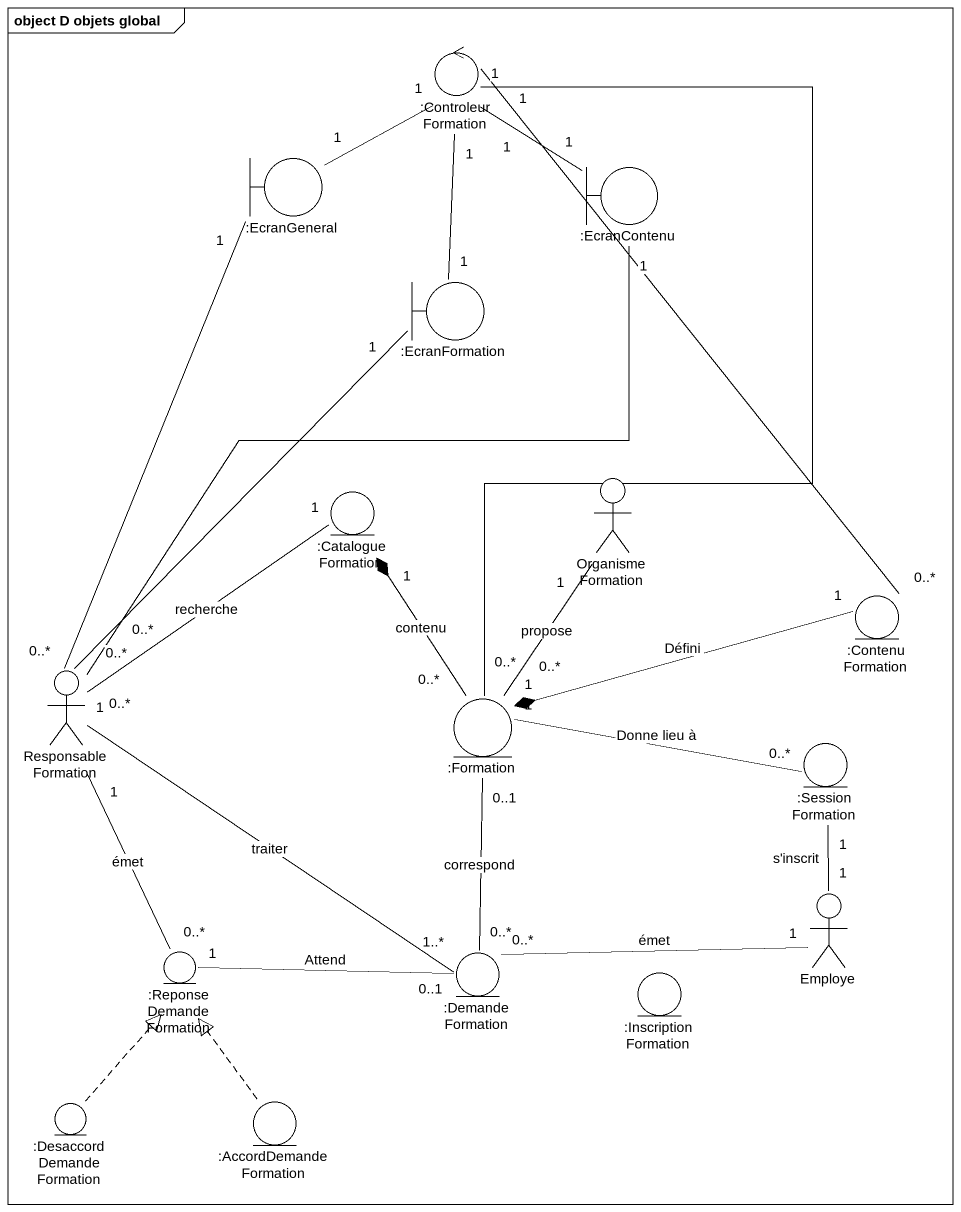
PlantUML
@startuml
mainframe object D objets global
control ":ControleurFormation" as ControleurFormation
boundary ":EcranGeneral" as EcranGeneral
boundary ":EcranContenu" as EcranContenu
boundary ":EcranFormation" as EcranFormation
entity ":CatalogueFormation" as CatalogueFormation
actor OrganismeFormation
entity ":ContenuFormation" as ContenuFormation
actor ResponsableFormation
entity ":Formation" as Formation
entity ":SessionFormation" as SessionFormation
actor Employe
entity ":ReponseDemandeFormation" as ReponseDemandeFormation
entity ":DemandeFormation" as DemandeFormation
entity ":InscriptionFormation" as InscriptionFormation
entity ":DesaccordDemandeFormation" as DesaccordDemandeFormation
entity ":AccordDemandeFormation" as AccordDemandeFormation
ControleurFormation "1" -- "0..*" ContenuFormation
ControleurFormation "1" -- "0..*" Formation
EcranGeneral "1" -up- "1" ControleurFormation
EcranContenu "1" -up- "1" ControleurFormation
EcranFormation "1" -up- "1" ControleurFormation
CatalogueFormation "1" -- "0..*" ResponsableFormation : recherche
OrganismeFormation "1" -- "0..*" Formation : propose
ResponsableFormation "0..*" -up- "1" EcranGeneral
ResponsableFormation "0..*" -up- "1" EcranContenu
ResponsableFormation "0..*" -up- "1" EcranFormation
ResponsableFormation "1" -- "1..*" DemandeFormation : traiter
Formation "0..*" -up-* "1" CatalogueFormation : contenu
Formation "1" *-right- "1" ContenuFormation : Défini
Formation "0..1" -- "0..*" DemandeFormation : correspond
SessionFormation "0..*" -left- "1" Formation : Donne lieu à
Employe "1" -up- "1" SessionFormation : s'inscrit
ReponseDemandeFormation "0..*" -up- "1" ResponsableFormation : émet
ReponseDemandeFormation "1" -right- "0..1" DemandeFormation : Attend
DemandeFormation "0..*" -right- "1" Employe : émet
DesaccordDemandeFormation .up.|> ReponseDemandeFormation
AccordDemandeFormation .up.|> ReponseDemandeFormation
@enduml
